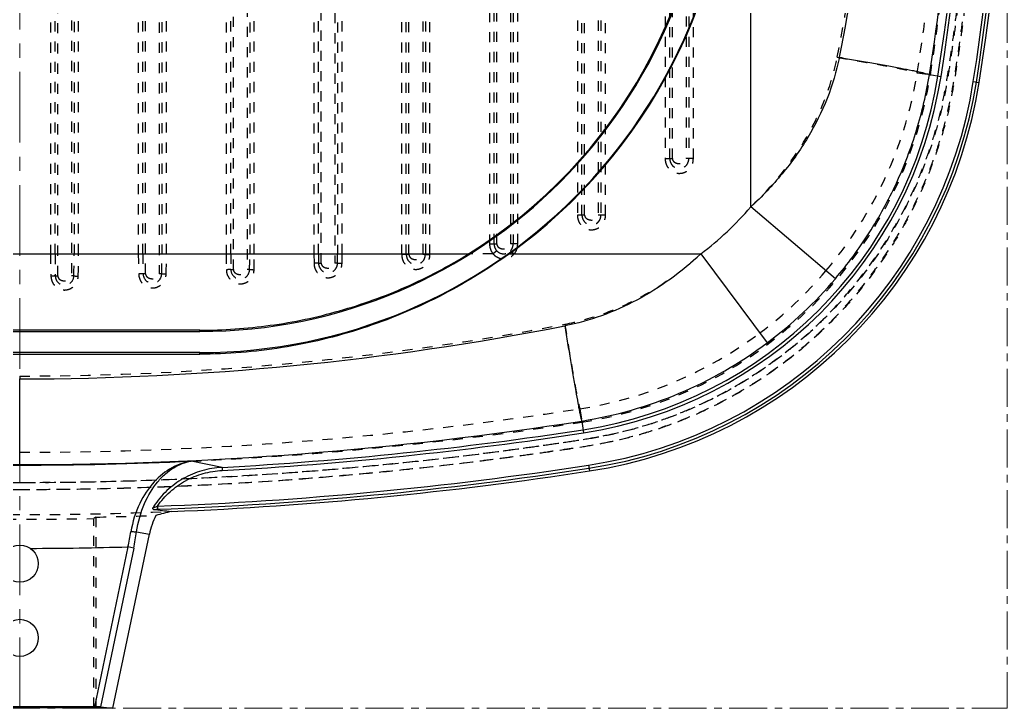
# Model space of a CAD drawing. Header units: millimetres. Extents: x 1937 to 4271, y -9032 to 1737.
# Drawn here: x 2791.8 to 2951.5, y -223.9 to -112.7 of the extents above; entities that cross this region are included whole.
import ezdxf

# ---------------------------------------------------------------- set-up
doc = ezdxf.new("R2010")
doc.units = ezdxf.units.MM
doc.header["$LTSCALE"] = 16.335
doc.linetypes.add('CENTER', pattern=[0.6, 0.375, -0.075, 0.075, -0.075])
doc.linetypes.add('HIDDEN', pattern=[0.2, 0.1, -0.1])
doc.layers.get('0').update_dxf_attribs({"linetype": 'CONTINUOUS'})
doc.layers.add('center', color=1, linetype='CENTER', lineweight=9)
doc.layers.add('DEFAULT_2', color=8, linetype='HIDDEN')

msp = doc.modelspace()

# ---------------------------------------------------------------- linework, layer by layer
at = {"color": 7, "linetype": 'Continuous'}
for p, q in [((2910.005, -142.885), (2910.005, 13.292)), ((2938.896, -121.52), (2940.772, -121.817)), ((2945.999, -122.642), (2946.934, -122.79)), ((2923.69, -154.492), (2910.005, -142.885)), ((2719.219, -150.471), (2864.373, -150.471)), ((2870.967, -150.471), (2901.939, -150.471)), ((2901.939, -150.471), (2912.685, -164.842)), ((2820.896, -162.814), (2762.696, -162.814)), ((2820.896, -163.017), (2820.896, -162.814)), ((2762.696, -163.017), (2820.896, -163.017)), ((2820.896, -166.427), (2762.696, -166.427)), ((2762.696, -166.685), (2820.896, -166.685)), ((2820.896, -166.685), (2820.896, -166.427)), ((2791.796, -184.538), (2791.796, -170.687)), ((2882.674, -177.488), (2882.967, -179.395)), ((2824.504, -184.977), (2819.519, -183.97)), ((2824.502, -184.978), (2824.53, -185.475)), ((2883.772, -184.625), (2883.916, -185.561)), ((2814.072, -191.251), (2814.09, -191.75)), ((2806.847, -223.901), (2812.752, -195.792)), ((2810.695, -195.393), (2812.752, -195.792)), ((2809.292, -197.822), (2803.865, -223.66)), ((2810.223, -198.017), (2809.292, -197.822)), ((2810.223, -198.017), (2804.831, -223.684)), ((2803.865, -223.66), (2779.727, -223.66)), ((2803.796, -223.81), (2779.796, -223.81)), ((2804.115, -223.901), (2803.796, -223.81)), ((2806.847, -223.901), (2804.115, -223.901)), ((2804.831, -223.684), (2806.847, -223.901))]:
    msp.add_line(p, q, dxfattribs=at)
for centre in [(2791.796, -200.533), (2791.796, -212.533)]:
    msp.add_circle(centre, 3, dxfattribs=at)
for centre, radius, start, end in [((2579.686, -64.797), 365.062, 351.02639, 8.97361), ((2579.686, -64.797), 365.561, 351.02639, 8.97361), ((2579.686, -64.797), 370.852, 351.02639, 8.97361), ((2579.686, -64.797), 371.352, 351.02639, 8.97361), ((2579.686, -64.797), 371.799, 351.02639, 8.97361), ((2662.489, -64.654), 267.369, 348.33318, 359.96941), ((2584.802, -64.739), 358.618, 350.88974, 359.99074), ((2820.896, -80.572), 85.855, 270, 0), ((2820.896, -80.572), 82.445, 270, 0), ((2820.896, -80.572), 82.317, 301.88132, 0), ((2820.896, -80.572), 85.983, 305.61544, 360), ((2872.446, -111.027), 68.675, 278.74901, 351.02639), ((2872.446, -111.027), 69.173, 278.74901, 351.02639), ((2872.446, -111.027), 74.465, 278.74901, 351.02639), ((2872.446, -111.027), 74.964, 278.74901, 351.02639), ((2872.446, -111.027), 75.411, 278.74901, 351.02639), ((2872.446, -111.027), 49.251, 306.78659, 319.69559), ((2872.446, -111.027), 67.196, 306.78659, 319.69559), ((2791.545, 289.071), 459.758, 270.03121, 281.08543), ((2872.303, -110.943), 67.348, 278.85834, 306.84119), ((2791.932, 406.454), 590.992, 261.141101, 269.986831), ((2791.66, 406.454), 590.992, 270.013169, 278.858899), ((2791.796, 413.024), 598.895, 273.130569, 278.749005), ((2791.796, 413.024), 599.393, 273.130569, 278.749005), ((2791.796, 413.024), 597.637, 267.341311, 272.658689), ((2791.796, 413.024), 604.685, 272.111224, 278.749005), ((2791.796, 413.024), 605.184, 272.111166, 278.749005), ((2791.796, 413.024), 605.631, 272.319112, 278.749005), ((2824.792, -198.538), 13.44, 147.25216, 148.44377), ((2809.602, -179.986), 12.119, 290.13707, 290.8762), ((2808.9, -178.141), 14.094, 290.87206, 291.52832), ((2825.41, -198.46), 12.936, 153.76555, 168.0971), ((2813.277, -172.216), 19.55, 270.41339, 271.66051), ((2883.229, 378.177), 574.202, 263.016818, 263.306705), ((2924.557, -626.414), 447.591, 103.99636, 104.32599), ((2813.094, -164.79), 26.978, 271.59201, 272.1151), ((2770.551, -188.978), 39.738, 347.14076, 350.73186), ((2765.856, -188.672), 45.34, 348.10526, 351.4749), ((2791.796, 413.024), 611.096, 270.160531, 271.640644)]:
    msp.add_arc(centre, radius, start, end, dxfattribs=at)
msp.add_ellipse((2803.857, -223.695), major_axis=(1.022, 0), ratio=0.0341732, start_param=0.3069725, end_param=1.5636096, dxfattribs=at)
for points, knots in [([(2924.335, -118.721), (2923.87, -120.981), (2922.519, -125.463), (2919.372, -131.808), (2915.18, -137.698), (2911.814, -141.223), (2910.005, -142.885)], [0, 0, 0, 0, 0.242583, 0.4894023, 0.7416661, 1, 1, 1, 1]), ([(2924.335, -118.721), (2925.21, -118.866), (2926.954, -119.158), (2929.522, -119.601), (2931.955, -120.036), (2934.138, -120.442), (2935.752, -120.758), (2936.842, -120.986), (2937.488, -121.128), (2938.013, -121.251), (2938.416, -121.355), (2938.697, -121.439), (2938.844, -121.492), (2938.896, -121.52)], [0, 0, 0, 0, 0.1793929, 0.3575727, 0.5269134, 0.6791806, 0.8066478, 0.8594477, 0.9042197, 0.9405358, 0.9684626, 0.9882015, 1, 1, 1, 1]), ([(2923.69, -154.492), (2925.671, -152.157), (2929.323, -147.215), (2933.746, -139.136), (2937.029, -130.53), (2938.413, -124.543), (2938.896, -121.52)], [0, 0, 0, 0, 0.2500741, 0.5000447, 0.7499954, 1, 1, 1, 1]), ([(2870.967, -150.471), (2867.346, -153.065), (2859.701, -157.711), (2847.31, -162.837), (2834.273, -165.979), (2825.35, -166.685), (2820.896, -166.685)], [0, 0, 0, 0, 0.250062, 0.4999682, 0.7499178, 1, 1, 1, 1]), ([(2820.896, -162.814), (2824.709, -162.814), (2832.343, -162.288), (2843.571, -159.936), (2854.366, -156.055), (2861.135, -152.484), (2864.373, -150.471)], [0, 0, 0, 0, 0.2500411, 0.5000202, 0.749978, 1, 1, 1, 1]), ([(2901.939, -150.471), (2898.832, -153.383), (2893.641, -157.188), (2885.957, -160.606), (2881.958, -161.716), (2879.944, -162.109)], [0, 0, 0, 0, 0.507638, 0.7554378, 1, 1, 1, 1]), ([(2879.944, -162.109), (2880.092, -163.045), (2880.391, -164.91), (2880.839, -167.652), (2881.275, -170.242), (2881.675, -172.551), (2881.981, -174.247), (2882.197, -175.383), (2882.329, -176.051), (2882.442, -176.589), (2882.534, -177), (2882.607, -177.286), (2882.651, -177.435), (2882.674, -177.488)], [0, 0, 0, 0, 0.181967, 0.3626185, 0.5335894, 0.6862194, 0.8126048, 0.8644705, 0.9081591, 0.94333, 0.970154, 0.988935, 1, 1, 1, 1]), ([(2819.518, -183.97), (2818.984, -184.049), (2817.909, -184.313), (2815.784, -185.266), (2813.27, -187.312), (2810.922, -190.884), (2810.027, -193.8), (2809.77, -195.378)], [0, 0, 0, 0, 0.101524, 0.206744, 0.4357514, 0.699416, 1, 1, 1, 1]), ([(2810.695, -195.393), (2810.925, -193.817), (2811.716, -190.929), (2813.552, -187.827), (2815.306, -186.012), (2817.037, -184.72), (2818.53, -184.135), (2819.519, -183.97)], [0, 0, 0, 0, 0.3117335, 0.5784993, 0.6957021, 0.8036966, 1, 1, 1, 1]), ([(2824.504, -184.978), (2823.41, -185.038), (2821.229, -185.406), (2818.173, -186.685), (2815.495, -188.641), (2814.08, -190.347), (2813.488, -191.268)], [0, 0, 0, 0, 0.2500267, 0.4999802, 0.7499098, 1, 1, 1, 1]), ([(2814.072, -191.251), (2814.65, -190.4), (2816.023, -188.837), (2818.564, -187.038), (2821.451, -185.871), (2823.501, -185.532), (2824.53, -185.475)], [0, 0, 0, 0, 0.2498393, 0.4998339, 0.7498091, 1, 1, 1, 1]), ([(2813.418, -191.766), (2813.4, -191.763), (2813.363, -191.746), (2813.333, -191.684), (2813.326, -191.601), (2813.333, -191.539), (2813.339, -191.505)], [0, 0, 0, 0, 0.1787436, 0.3808304, 0.6505699, 1, 1, 1, 1]), ([(2813.339, -191.505), (2813.402, -191.494), (2813.547, -191.444), (2813.691, -191.395), (2813.775, -191.364)], [0, 0, 0, 0, 0.4175164, 1, 1, 1, 1]), ([(2810.695, -195.393), (2810.65, -195.409), (2810.529, -195.425), (2810.22, -195.432), (2809.957, -195.404), (2809.77, -195.377)], [0, 0, 0, 0, 0.1540782, 0.3896039, 1, 1, 1, 1])]:
    msp.add_open_spline(points, degree=3, knots=knots, dxfattribs=at)
at = {"layer": 'center', "color": 1, "linetype": 'CENTER', "ltscale": 1.86513}
msp.add_line((2791.796, -223.901), (2791.796, 75.97), dxfattribs=at)
at = {"layer": 'center'}
for p in [(2951.484, 75.97, 0), (2632.107, -223.901, 0)]:
    msp.add_line(p, (2951.484, -223.901), dxfattribs=at)
at = {"layer": 'DEFAULT_2', "color": 8, "linetype": 'HIDDEN'}
for p, q in [((2797.936, -154.041), (2797.936, 24.448)), ((2800.156, 24.448), (2800.156, -154.041)), ((2812.136, -153.696), (2812.136, 24.103)), ((2814.356, 24.103), (2814.356, -153.696)), ((2826.336, -153.01), (2826.336, 23.416)), ((2828.556, 23.416), (2828.556, -153.01)), ((2840.536, -151.98), (2840.536, 22.387)), ((2842.756, 22.387), (2842.756, -151.98)), ((2796.77, 20.877), (2796.77, -150.471)), ((2797.508, -150.471), (2797.508, 20.877)), ((2800.584, 20.936), (2800.584, -150.471)), ((2801.322, -150.471), (2801.322, 20.877)), ((2810.97, 20.877), (2810.97, -150.471)), ((2811.708, -150.471), (2811.708, 20.877)), ((2814.784, 20.924), (2814.784, -150.471)), ((2815.522, -150.471), (2815.522, 20.877)), ((2825.17, 20.877), (2825.17, -150.471)), ((2828.984, 20.877), (2828.984, -150.471)), ((2829.722, -150.471), (2829.722, 20.877)), ((2839.37, 20.877), (2839.37, -150.471)), ((2840.108, -150.471), (2840.108, 20.877)), ((2843.184, 20.877), (2843.184, -150.471)), ((2843.922, -150.471), (2843.922, 20.877)), ((2853.57, -150.608), (2853.57, 21.014)), ((2854.308, -150.606), (2854.308, 20.877)), ((2854.736, -150.606), (2854.736, 21.013)), ((2856.956, 21.013), (2856.956, -150.606)), ((2857.384, 21.013), (2857.384, -150.471)), ((2858.122, -150.608), (2858.122, 21.014)), ((2867.77, 19.292), (2867.77, -148.885)), ((2868.508, -148.885), (2868.508, 19.292)), ((2868.936, -148.885), (2868.936, 19.292)), ((2871.156, 19.292), (2871.156, -148.885)), ((2871.584, 19.292), (2871.584, -148.885)), ((2872.322, -148.885), (2872.322, 19.292)), ((2881.97, 14.617), (2881.97, -144.211)), ((2882.708, -144.211), (2882.708, 14.617)), ((2883.136, -144.211), (2883.136, 14.617)), ((2885.356, 14.617), (2885.356, -144.211)), ((2885.784, 14.617), (2885.784, -144.211)), ((2886.522, -144.211), (2886.522, 14.617)), ((2896.17, 5.496), (2896.17, -135.089)), ((2896.908, -135.089), (2896.908, 5.496)), ((2897.336, -135.089), (2897.336, 5.496)), ((2899.556, 5.496), (2899.556, -135.089)), ((2899.984, 5.496), (2899.984, -135.089)), ((2900.722, -135.089), (2900.722, 5.496)), ((2825.908, -150.471), (2825.913, -73.94)), ((2936.926, -121.209), (2938.896, -121.52)), ((2896.17, -135.089), (2897.336, -135.089)), ((2900.722, -135.089), (2899.556, -135.089)), ((2883.136, -144.211), (2881.97, -144.211)), ((2886.522, -144.211), (2885.356, -144.211)), ((2867.77, -148.885), (2868.936, -148.885)), ((2868.921, -149.974), (2868.334, -150.471)), ((2872.322, -148.885), (2871.156, -148.885)), ((2871.17, -149.974), (2871.757, -150.471)), ((2800.584, -150.471), (2800.584, -150.53)), ((2839.37, -150.471), (2839.382, -151.998)), ((2854.736, -150.606), (2854.308, -150.606)), ((2857.384, -150.606), (2856.956, -150.606)), ((2857.384, -150.471), (2857.384, -150.606)), ((2868.334, -150.471), (2864.373, -150.471)), ((2825.925, -153.01), (2826.336, -153.01)), ((2828.966, -153.01), (2828.556, -153.01)), ((2840.11, -151.98), (2840.536, -151.98)), ((2843.182, -151.98), (2842.756, -151.98)), ((2797.544, -154.041), (2797.936, -154.041)), ((2800.548, -154.041), (2800.156, -154.041)), ((2812.136, -153.696), (2811.737, -153.696)), ((2814.755, -153.696), (2814.356, -153.696)), ((2791.796, -170.232), (2791.796, -170.687)), ((2882.371, -175.518), (2882.674, -177.488)), ((2791.796, -187.408), (2791.796, -187.47)), ((2791.796, -188.545), (2791.796, -188.608)), ((2804.115, -193.016), (2803.796, -193.25)), ((2804.115, -193.016), (2804.115, -223.901)), ((2803.796, -223.81), (2803.796, -193.25))]:
    msp.add_line(p, q, dxfattribs=at)
for centre, radius, start, end in [((2579.686, -64.797), 363.816, 351.02639, 8.97361), ((2655.518, -64.664), 273.853, 348.61536, 359.97229), ((2584.782, -64.737), 356.644, 350.88924, 359.99044), ((2872.446, -111.027), 67.429, 278.74901, 351.02639), ((2870.046, -148.96), 1.514, 222.05912, 317.93579), ((2883.434, -150.563), 86.664, 179.93932, 182.32773), ((2966.495, -150.566), 168.987, 179.9798, 181.17831), ((2631.547, -150.566), 169.037, 358.82219, 0.01238), ((2714.634, -150.566), 86.688, 357.67553, 0.06303), ((2899.328, -150.542), 88.358, 179.95407, 182.07005), ((2984.311, -150.538), 172.603, 179.97759, 181.04832), ((2642.114, -150.538), 172.67, 358.95196, 0.02227), ((2727.124, -150.541), 88.398, 357.93015, 0.04537), ((2916.46, -150.505), 91.291, 179.97857, 181.59074), ((3004.263, -150.504), 178.355, 179.98945, 180.80509), ((2650.566, -150.503), 178.418, 359.19507, 0.01043), ((2738.396, -150.505), 91.326, 358.40978, 0.02131), ((3024.642, -150.478), 184.534, 179.9979, 180.46659), ((2658.62, -150.477), 184.564, 359.53344, 0.00205), ((2872.446, -111.027), 65.202, 306.78659, 319.69558), ((2791.559, 299.765), 469.998, 270.02882, 280.83923), ((2872.303, -110.943), 65.355, 278.86176, 306.84279), ((2791.66, 406.454), 588.998, 270.013209, 278.859268), ((2791.796, 413.024), 597.649, 272.658689, 278.749005), ((2791.796, 413.024), 605.631, 267.680888, 272.319112), ((2791.796, 413.024), 606.165, 271.164517, 272.080892), ((2791.796, 413.024), 606.392, 268.86609, 271.13391)]:
    msp.add_arc(centre, radius, start, end, dxfattribs=at)
for points, knots in [([(2791.796, -188.608), (2786.806, -188.608), (2776.825, -188.483), (2761.864, -187.925), (2749.412, -187.149), (2739.464, -186.343), (2732.011, -185.646), (2724.568, -184.854), (2718.373, -184.122), (2713.424, -183.483), (2709.715, -182.98), (2706.007, -182.472), (2702.302, -181.941), (2698.608, -181.335), (2694.936, -180.602), (2691.308, -179.669), (2687.741, -178.528), (2684.236, -177.207), (2679.661, -175.209), (2674.151, -172.26), (2667.945, -168.053), (2662.214, -163.219), (2657.021, -157.811), (2652.422, -151.89), (2648.469, -145.52), (2645.745, -139.895), (2643.934, -135.243), (2642.755, -131.688), (2641.758, -128.078), (2640.983, -124.414), (2640.376, -120.72), (2639.825, -117.018), (2639.315, -113.31), (2638.682, -108.36), (2637.984, -102.161), (2637.3, -94.707), (2636.767, -87.24), (2636.26, -77.273), (2636.107, -69.787), (2636.107, -64.797)], [0, 0, 0, 0, 0.0624997, 0.1249993, 0.1874988, 0.2187491, 0.2499994, 0.2812497, 0.3125, 0.3281251, 0.3437503, 0.3593752, 0.3750001, 0.3906293, 0.4062574, 0.4218831, 0.4375146, 0.4531451, 0.4687726, 0.5000192, 0.5312643, 0.562509, 0.5937532, 0.6249971, 0.6562412, 0.6874858, 0.7031128, 0.718743, 0.7343723, 0.7499953, 0.7656246, 0.7812519, 0.7968758, 0.8125009, 0.8437514, 0.8750016, 0.9062519, 0.9375023, 1, 1, 1, 1]), ([(2636.17, -64.797), (2636.17, -69.785), (2636.323, -77.268), (2636.83, -87.232), (2637.362, -94.696), (2637.933, -100.905), (2638.464, -105.865), (2638.899, -109.581), (2639.378, -113.291), (2639.895, -116.996), (2640.42, -120.701), (2641.235, -125.622), (2642.716, -131.691), (2645.259, -138.741), (2648.522, -145.488), (2652.475, -151.855), (2657.072, -157.774), (2662.264, -163.179), (2667.994, -168.011), (2674.197, -172.215), (2680.807, -175.748), (2686.595, -178.098), (2691.35, -179.61), (2694.974, -180.549), (2698.642, -181.296), (2701.722, -181.78), (2704.191, -182.133), (2706.66, -182.486), (2709.747, -182.926), (2713.454, -183.428), (2718.402, -184.059), (2724.594, -184.795), (2732.035, -185.585), (2739.484, -186.281), (2749.428, -187.087), (2761.876, -187.862), (2776.831, -188.421), (2786.808, -188.545), (2791.796, -188.545)], [0, 0, 0, 0, 0.0625013, 0.0937532, 0.125005, 0.1562565, 0.1718828, 0.1875089, 0.203134, 0.21876, 0.2343879, 0.2500131, 0.2812592, 0.3125051, 0.3437509, 0.3749968, 0.4062426, 0.4374885, 0.4687343, 0.4999802, 0.5312261, 0.5624719, 0.5781006, 0.5937283, 0.6093561, 0.6249816, 0.6327952, 0.6406086, 0.6562342, 0.6718597, 0.6874857, 0.7187373, 0.7499888, 0.7812405, 0.8124921, 0.8749945, 0.9374971, 1, 1, 1, 1]), ([(2791.796, -187.47), (2786.843, -187.47), (2776.937, -187.348), (2762.087, -186.796), (2749.727, -186.031), (2739.853, -185.235), (2732.455, -184.547), (2725.066, -183.767), (2718.918, -183.04), (2714.004, -182.415), (2710.322, -181.923), (2706.644, -181.401), (2702.968, -180.869), (2699.293, -180.322), (2695.646, -179.605), (2692.044, -178.688), (2688.494, -177.585), (2685.008, -176.295), (2680.459, -174.331), (2674.976, -171.431), (2668.803, -167.275), (2663.102, -162.492), (2657.938, -157.133), (2653.368, -151.259), (2649.445, -144.936), (2646.748, -139.35), (2644.957, -134.729), (2643.793, -131.2), (2642.817, -127.612), (2642.064, -123.973), (2641.454, -120.308), (2640.913, -116.632), (2640.418, -112.95), (2639.947, -109.266), (2639.512, -105.576), (2638.986, -100.651), (2638.424, -94.485), (2637.897, -87.074), (2637.395, -77.18), (2637.245, -69.75), (2637.245, -64.797)], [0, 0, 0, 0, 0.0625009, 0.1250014, 0.1875017, 0.2187523, 0.2500029, 0.2812534, 0.3125038, 0.3281295, 0.3437546, 0.359379, 0.3750057, 0.3906321, 0.4062568, 0.4218859, 0.4375138, 0.4531413, 0.4687692, 0.5000139, 0.5312586, 0.5625033, 0.593748, 0.6249927, 0.6562373, 0.687482, 0.703109, 0.718739, 0.7343663, 0.749991, 0.7656209, 0.7812465, 0.7968712, 0.8124967, 0.8281222, 0.8437477, 0.8749986, 0.9062494, 0.9375004, 1, 1, 1, 1]), ([(2637.307, -64.797), (2637.307, -69.747), (2637.458, -77.175), (2637.959, -87.064), (2638.485, -94.472), (2639.161, -101.868), (2639.85, -108.019), (2640.475, -112.93), (2640.982, -116.608), (2641.523, -120.282), (2642.112, -123.949), (2642.875, -127.586), (2643.853, -131.17), (2645.013, -134.7), (2646.803, -139.318), (2649.499, -144.902), (2653.42, -151.223), (2657.988, -157.094), (2663.15, -162.45), (2668.848, -167.231), (2675.021, -171.383), (2680.501, -174.283), (2685.051, -176.242), (2688.535, -177.533), (2692.082, -178.642), (2695.688, -179.54), (2699.335, -180.244), (2703.002, -180.833), (2706.679, -181.354), (2710.358, -181.857), (2714.038, -182.354), (2718.948, -182.984), (2725.095, -183.705), (2732.48, -184.486), (2739.875, -185.174), (2749.745, -185.969), (2762.099, -186.734), (2776.943, -187.285), (2786.845, -187.408), (2791.796, -187.408)], [0, 0, 0, 0, 0.0624978, 0.0937481, 0.1249985, 0.1562486, 0.1874994, 0.2031243, 0.2187482, 0.234376, 0.2500044, 0.2656275, 0.2812573, 0.296887, 0.312514, 0.3437585, 0.3750025, 0.4062464, 0.4374904, 0.4687352, 0.4999803, 0.5312267, 0.5468544, 0.5624856, 0.578117, 0.5937421, 0.6093708, 0.6249997, 0.6406244, 0.6562493, 0.6718745, 0.6874997, 0.71875, 0.7500003, 0.7812506, 0.812501, 0.8750006, 0.9375002, 1, 1, 1, 1]), ([(2947.484, -64.797), (2947.484, -69.787), (2947.332, -77.273), (2946.824, -87.24), (2946.291, -94.707), (2945.607, -102.161), (2944.91, -108.36), (2944.277, -113.31), (2943.765, -117.018), (2943.216, -120.72), (2942.612, -124.415), (2941.833, -128.078), (2940.836, -131.688), (2939.659, -135.243), (2937.846, -139.895), (2935.123, -145.52), (2931.17, -151.89), (2926.57, -157.811), (2921.377, -163.218), (2915.646, -168.053), (2909.441, -172.26), (2903.93, -175.209), (2899.356, -177.208), (2895.851, -178.529), (2892.283, -179.669), (2887.446, -180.91), (2882.525, -181.769), (2877.585, -182.471), (2873.876, -182.978), (2870.168, -183.483), (2865.219, -184.123), (2859.024, -184.854), (2851.581, -185.646), (2844.128, -186.343), (2834.18, -187.149), (2821.728, -187.925), (2806.766, -188.483), (2796.786, -188.608), (2791.796, -188.608)], [0, 0, 0, 0, 0.062498, 0.0937485, 0.124999, 0.1562493, 0.1875001, 0.203125, 0.218749, 0.234377, 0.2500055, 0.2656287, 0.2812586, 0.2968883, 0.3125153, 0.34376, 0.3750043, 0.4062483, 0.4374926, 0.4687376, 0.499983, 0.5312297, 0.5468575, 0.5624883, 0.5781194, 0.5937454, 0.6249976, 0.6406227, 0.6562481, 0.6718733, 0.6874984, 0.7187489, 0.7499993, 0.7812498, 0.8125002, 0.8750001, 0.9375, 1, 1, 1, 1]), ([(2791.796, -187.408), (2796.747, -187.408), (2806.649, -187.285), (2821.492, -186.734), (2833.847, -185.969), (2843.717, -185.174), (2851.111, -184.486), (2858.497, -183.706), (2864.643, -182.983), (2869.554, -182.353), (2873.234, -181.858), (2876.913, -181.355), (2880.589, -180.829), (2884.256, -180.242), (2887.904, -179.543), (2891.51, -178.643), (2895.056, -177.532), (2898.541, -176.242), (2903.09, -174.283), (2908.571, -171.383), (2914.743, -167.231), (2920.442, -162.45), (2925.604, -157.094), (2930.172, -151.223), (2934.093, -144.902), (2936.789, -139.319), (2938.578, -134.7), (2939.739, -131.171), (2940.718, -127.586), (2941.476, -123.949), (2942.069, -120.282), (2942.612, -116.609), (2943.117, -112.93), (2943.742, -108.019), (2944.43, -101.868), (2945.106, -94.472), (2945.633, -87.064), (2946.134, -77.175), (2946.284, -69.747), (2946.284, -64.797)], [0, 0, 0, 0, 0.0624998, 0.1249994, 0.187499, 0.2187494, 0.2499997, 0.28125, 0.3125003, 0.3281256, 0.3437508, 0.3593754, 0.3750001, 0.3906297, 0.4062576, 0.4218826, 0.4375145, 0.4531454, 0.4687728, 0.5000194, 0.5312644, 0.5625091, 0.5937531, 0.6249969, 0.656241, 0.6874855, 0.7031125, 0.7187428, 0.7343722, 0.7499951, 0.7656243, 0.7812517, 0.7968756, 0.8125006, 0.8437513, 0.8750014, 0.9062518, 0.9375022, 1, 1, 1, 1]), ([(2946.347, -64.797), (2946.347, -69.749), (2946.197, -77.18), (2945.695, -87.073), (2945.169, -94.484), (2944.49, -101.883), (2943.807, -108.037), (2943.174, -112.949), (2942.665, -116.629), (2942.146, -120.308), (2941.547, -123.975), (2940.767, -127.61), (2939.473, -132.393), (2937.382, -138.234), (2934.147, -144.936), (2930.223, -151.259), (2925.653, -157.133), (2920.489, -162.492), (2914.789, -167.276), (2908.615, -171.431), (2902.037, -174.912), (2896.278, -177.217), (2891.547, -178.689), (2888.545, -179.45), (2886.121, -179.961), (2883.684, -180.405), (2880.623, -180.868), (2876.947, -181.405), (2872.042, -182.093), (2865.903, -182.896), (2858.525, -183.767), (2851.136, -184.547), (2843.738, -185.235), (2833.864, -186.031), (2821.505, -186.797), (2806.655, -187.348), (2796.749, -187.47), (2791.796, -187.47)], [0, 0, 0, 0, 0.062499, 0.0937501, 0.1250012, 0.1562523, 0.1875038, 0.2031281, 0.2187543, 0.2343841, 0.2500093, 0.2656363, 0.2812673, 0.3125152, 0.3437617, 0.3750079, 0.4062538, 0.4374995, 0.4687451, 0.4999905, 0.5312358, 0.5624809, 0.5781084, 0.593737, 0.6015507, 0.609363, 0.6249904, 0.6406165, 0.6562415, 0.6874927, 0.7187437, 0.7499948, 0.7812459, 0.812497, 0.8749979, 0.9374989, 1, 1, 1, 1]), ([(2791.796, -188.545), (2796.784, -188.545), (2806.761, -188.421), (2821.716, -187.862), (2834.163, -187.087), (2844.107, -186.281), (2851.557, -185.585), (2858.997, -184.795), (2865.189, -184.059), (2870.137, -183.428), (2873.845, -182.927), (2876.931, -182.486), (2879.4, -182.131), (2881.868, -181.777), (2884.95, -181.299), (2888.617, -180.55), (2892.241, -179.609), (2896.997, -178.099), (2902.784, -175.748), (2909.394, -172.216), (2915.598, -168.011), (2921.327, -163.179), (2926.519, -157.774), (2931.117, -151.856), (2935.069, -145.488), (2937.79, -139.865), (2939.601, -135.216), (2940.782, -131.663), (2941.769, -128.052), (2942.544, -124.39), (2943.173, -120.701), (2943.712, -116.999), (2944.21, -113.291), (2944.688, -109.58), (2945.129, -105.865), (2945.66, -100.905), (2946.228, -94.695), (2946.762, -87.232), (2947.269, -77.268), (2947.421, -69.785), (2947.421, -64.797)], [0, 0, 0, 0, 0.0625013, 0.1250023, 0.1875031, 0.2187539, 0.2500047, 0.2812555, 0.3125062, 0.3281319, 0.343757, 0.359382, 0.3671952, 0.3750089, 0.3906339, 0.406261, 0.421889, 0.437517, 0.4687623, 0.5000075, 0.5312527, 0.562498, 0.5937432, 0.6249884, 0.6562336, 0.6874787, 0.7031062, 0.7187361, 0.734363, 0.7499894, 0.7656186, 0.781244, 0.7968697, 0.8124952, 0.8281206, 0.8437462, 0.8749975, 0.9062485, 0.9374998, 1, 1, 1, 1]), ([(2910.005, -142.885), (2913.496, -139.597), (2918.097, -133.976), (2922.215, -125.455), (2923.53, -120.979), (2923.983, -118.721)], [0, 0, 0, 0, 0.5083253, 0.7559496, 1, 1, 1, 1]), ([(2923.983, -118.721), (2924.782, -118.853), (2926.366, -119.119), (2928.688, -119.52), (2930.866, -119.91), (2932.8, -120.27), (2934.216, -120.549), (2935.164, -120.748), (2935.722, -120.871), (2936.172, -120.978), (2936.516, -121.067), (2936.756, -121.14), (2936.882, -121.185), (2936.926, -121.209)], [0, 0, 0, 0, 0.1841415, 0.365466, 0.5359656, 0.6875558, 0.8129083, 0.8643739, 0.9077901, 0.9428449, 0.9696985, 0.9886395, 1, 1, 1, 1]), ([(2922.17, -153.203), (2924.092, -150.937), (2927.635, -146.141), (2931.928, -138.302), (2935.115, -129.952), (2936.458, -124.143), (2936.926, -121.209)], [0, 0, 0, 0, 0.2500775, 0.5000459, 0.7499939, 1, 1, 1, 1]), ([(2896.17, -135.089), (2896.17, -135.393), (2896.276, -136.006), (2896.764, -136.802), (2897.527, -137.344), (2898.444, -137.535), (2899.361, -137.346), (2900.125, -136.804), (2900.615, -136.008), (2900.722, -135.393), (2900.722, -135.089)], [0, 0, 0, 0, 0.1249801, 0.2498974, 0.3747645, 0.4997196, 0.6246376, 0.7496398, 0.8747601, 1, 1, 1, 1]), ([(2896.908, -135.089), (2896.901, -135.293), (2896.987, -135.704), (2897.316, -136.234), (2897.83, -136.595), (2898.444, -136.723), (2899.059, -136.597), (2899.574, -136.234), (2899.905, -135.706), (2899.994, -135.293), (2899.984, -135.089)], [0, 0, 0, 0, 0.1249779, 0.2498292, 0.3747215, 0.49966, 0.6246792, 0.7495228, 0.8748677, 1, 1, 1, 1]), ([(2897.336, -135.089), (2897.336, -135.214), (2897.425, -135.465), (2897.715, -135.716), (2898.067, -135.859), (2898.446, -135.905), (2898.825, -135.859), (2899.177, -135.716), (2899.467, -135.465), (2899.556, -135.214), (2899.556, -135.089)], [0, 0, 0, 0, 0.1244402, 0.2485, 0.3736444, 0.5000072, 0.6263659, 0.7515155, 0.8755718, 1, 1, 1, 1]), ([(2881.97, -144.211), (2881.97, -144.514), (2882.076, -145.127), (2882.563, -145.923), (2883.326, -146.465), (2884.242, -146.657), (2885.159, -146.468), (2885.925, -145.927), (2886.415, -145.13), (2886.522, -144.515), (2886.522, -144.211)], [0, 0, 0, 0, 0.1249196, 0.2497626, 0.3745895, 0.4994301, 0.6243862, 0.7494373, 0.8747427, 1, 1, 1, 1]), ([(2882.708, -144.211), (2882.708, -144.422), (2882.792, -144.843), (2883.134, -145.375), (2883.648, -145.72), (2884.245, -145.843), (2884.843, -145.72), (2885.357, -145.375), (2885.7, -144.843), (2885.784, -144.423), (2885.784, -144.211)], [0, 0, 0, 0, 0.1299356, 0.2560707, 0.3787557, 0.4998902, 0.6210833, 0.7438332, 0.8699682, 1, 1, 1, 1]), ([(2883.136, -144.211), (2883.136, -144.32), (2883.209, -144.549), (2883.469, -144.811), (2883.832, -144.973), (2884.244, -145.03), (2884.656, -144.974), (2885.02, -144.813), (2885.282, -144.55), (2885.356, -144.32), (2885.356, -144.211)], [0, 0, 0, 0, 0.1088693, 0.2282085, 0.3597813, 0.4994109, 0.6391631, 0.7710307, 0.8907764, 1, 1, 1, 1]), ([(2867.77, -148.885), (2867.77, -149.17), (2867.863, -149.745), (2868.15, -150.253), (2868.334, -150.471)], [0, 0, 0, 0, 0.5001412, 1, 1, 1, 1]), ([(2868.508, -148.885), (2868.508, -149.086), (2868.583, -149.483), (2868.791, -149.83), (2868.921, -149.974)], [0, 0, 0, 0, 0.5075993, 1, 1, 1, 1]), ([(2868.936, -148.885), (2868.936, -149.01), (2869.025, -149.261), (2869.315, -149.512), (2869.667, -149.654), (2870.046, -149.701), (2870.425, -149.655), (2870.777, -149.512), (2871.067, -149.261), (2871.156, -149.01), (2871.156, -148.885)], [0, 0, 0, 0, 0.1244402, 0.2485, 0.3736444, 0.5000072, 0.6263659, 0.7515155, 0.8755718, 1, 1, 1, 1]), ([(2871.17, -149.974), (2871.301, -149.83), (2871.509, -149.483), (2871.584, -149.085), (2871.584, -148.885)], [0, 0, 0, 0, 0.4927184, 1, 1, 1, 1]), ([(2871.757, -150.471), (2871.941, -150.253), (2872.229, -149.745), (2872.322, -149.17), (2872.322, -148.885)], [0, 0, 0, 0, 0.4997818, 1, 1, 1, 1]), ([(2843.91, -151.998), (2843.912, -151.871), (2843.921, -151.553), (2843.916, -151.044), (2843.922, -150.662), (2843.922, -150.471)], [0, 0, 0, 0, 0.2499887, 0.6249818, 1, 1, 1, 1]), ([(2853.57, -150.608), (2853.568, -150.911), (2853.679, -151.523), (2854.165, -152.318), (2854.926, -152.861), (2855.842, -153.053), (2856.758, -152.863), (2857.523, -152.322), (2858.014, -151.526), (2858.118, -150.912), (2858.122, -150.608)], [0, 0, 0, 0, 0.1249379, 0.2497682, 0.3746058, 0.4994637, 0.6244036, 0.7494722, 0.8747415, 1, 1, 1, 1]), ([(2854.308, -150.606), (2854.257, -150.607), (2854.011, -150.607), (2853.765, -150.608), (2853.57, -150.608)], [0, 0, 0, 0, 0.2072726, 1, 1, 1, 1]), ([(2854.308, -150.606), (2854.308, -150.816), (2854.393, -151.234), (2854.736, -151.761), (2855.249, -152.102), (2855.845, -152.224), (2856.441, -152.102), (2856.955, -151.762), (2857.299, -151.235), (2857.383, -150.817), (2857.384, -150.606)], [0, 0, 0, 0, 0.1295507, 0.255605, 0.3784122, 0.4998462, 0.6213644, 0.7442714, 0.8703388, 1, 1, 1, 1]), ([(2854.736, -150.606), (2854.736, -150.715), (2854.809, -150.945), (2855.069, -151.207), (2855.432, -151.369), (2855.844, -151.425), (2856.256, -151.37), (2856.62, -151.208), (2856.882, -150.946), (2856.956, -150.716), (2856.956, -150.606)], [0, 0, 0, 0, 0.1088693, 0.2282085, 0.3597813, 0.4994109, 0.6391631, 0.7710307, 0.8907764, 1, 1, 1, 1]), ([(2857.384, -150.606), (2857.435, -150.607), (2857.681, -150.607), (2857.927, -150.608), (2858.122, -150.608)], [0, 0, 0, 0, 0.207275, 1, 1, 1, 1]), ([(2868.334, -150.471), (2868.539, -150.721), (2869.072, -151.128), (2870.045, -151.346), (2871.025, -151.133), (2871.545, -150.714), (2871.757, -150.471)], [0, 0, 0, 0, 0.2500387, 0.5000038, 0.7500551, 1, 1, 1, 1]), ([(2879.944, -161.847), (2881.956, -161.464), (2885.951, -160.38), (2893.623, -157.046), (2898.823, -153.326), (2901.939, -150.471)], [0, 0, 0, 0, 0.2454466, 0.4936228, 1, 1, 1, 1]), ([(2825.925, -153.01), (2825.875, -153.013), (2825.635, -153.025), (2825.395, -153.034), (2825.205, -153.039)], [0, 0, 0, 0, 0.2109593, 1, 1, 1, 1]), ([(2825.205, -153.039), (2825.213, -153.334), (2825.331, -153.925), (2825.813, -154.689), (2826.555, -155.211), (2827.444, -155.396), (2828.333, -155.213), (2829.077, -154.692), (2829.561, -153.927), (2829.678, -153.334), (2829.687, -153.039)], [0, 0, 0, 0, 0.1249712, 0.2498657, 0.3747257, 0.4997027, 0.624662, 0.7496543, 0.8747861, 1, 1, 1, 1]), ([(2825.926, -153.01), (2825.934, -153.408), (2826.262, -154.217), (2827.445, -154.704), (2828.629, -154.218), (2828.958, -153.409), (2828.966, -153.01)], [0, 0, 0, 0, 0.2560545, 0.4997586, 0.7436858, 1, 1, 1, 1]), ([(2826.336, -153.01), (2826.336, -153.134), (2826.425, -153.386), (2826.715, -153.636), (2827.067, -153.779), (2827.446, -153.825), (2827.825, -153.779), (2828.177, -153.636), (2828.467, -153.386), (2828.556, -153.134), (2828.556, -153.01)], [0, 0, 0, 0, 0.1244402, 0.2485, 0.3736444, 0.5000072, 0.6263659, 0.7515155, 0.8755718, 1, 1, 1, 1]), ([(2828.966, -153.01), (2829.017, -153.013), (2829.257, -153.025), (2829.497, -153.034), (2829.687, -153.039)], [0, 0, 0, 0, 0.210965, 1, 1, 1, 1]), ([(2840.114, -151.98), (2840.063, -151.982), (2839.819, -151.99), (2839.575, -151.995), (2839.382, -151.998)], [0, 0, 0, 0, 0.2095099, 1, 1, 1, 1]), ([(2839.382, -151.998), (2839.386, -152.297), (2839.501, -152.9), (2839.987, -153.68), (2840.741, -154.212), (2841.644, -154.4), (2842.548, -154.214), (2843.302, -153.682), (2843.794, -152.901), (2843.897, -152.298), (2843.91, -151.998)], [0, 0, 0, 0, 0.1249965, 0.2499085, 0.3747834, 0.4997114, 0.624626, 0.7496217, 0.8747429, 1, 1, 1, 1]), ([(2840.114, -151.98), (2840.11, -152.181), (2840.199, -152.585), (2840.53, -153.103), (2841.039, -153.454), (2841.644, -153.578), (2842.25, -153.456), (2842.76, -153.104), (2843.093, -152.587), (2843.185, -152.181), (2843.178, -151.98)], [0, 0, 0, 0, 0.1249898, 0.2497834, 0.3746543, 0.4996407, 0.6246942, 0.7495329, 0.8748488, 1, 1, 1, 1]), ([(2840.536, -151.98), (2840.536, -152.105), (2840.625, -152.356), (2840.915, -152.607), (2841.267, -152.75), (2841.646, -152.796), (2842.025, -152.75), (2842.377, -152.607), (2842.667, -152.356), (2842.756, -152.105), (2842.756, -151.98)], [0, 0, 0, 0, 0.1244402, 0.2485, 0.3736444, 0.5000072, 0.6263659, 0.7515155, 0.8755718, 1, 1, 1, 1]), ([(2843.178, -151.98), (2843.229, -151.982), (2843.473, -151.99), (2843.717, -151.995), (2843.91, -151.998)], [0, 0, 0, 0, 0.2083402, 1, 1, 1, 1]), ([(2797.544, -154.041), (2797.494, -154.045), (2797.26, -154.062), (2797.026, -154.075), (2796.841, -154.083)], [0, 0, 0, 0, 0.2128105, 1, 1, 1, 1]), ([(2796.841, -154.083), (2796.853, -154.37), (2796.974, -154.946), (2797.448, -155.691), (2798.175, -156.199), (2799.043, -156.379), (2799.913, -156.201), (2800.641, -155.693), (2801.118, -154.948), (2801.239, -154.37), (2801.251, -154.082)], [0, 0, 0, 0, 0.1249528, 0.2498264, 0.374688, 0.499608, 0.6245959, 0.7496229, 0.874794, 1, 1, 1, 1]), ([(2797.544, -154.041), (2797.555, -154.433), (2797.883, -155.225), (2799.045, -155.703), (2800.208, -155.227), (2800.537, -154.434), (2800.548, -154.041)], [0, 0, 0, 0, 0.25638, 0.4997207, 0.7433811, 1, 1, 1, 1]), ([(2797.936, -154.041), (2797.936, -154.165), (2798.025, -154.417), (2798.315, -154.667), (2798.667, -154.81), (2799.046, -154.856), (2799.425, -154.81), (2799.777, -154.667), (2800.067, -154.417), (2800.156, -154.165), (2800.156, -154.041)], [0, 0, 0, 0, 0.1244402, 0.2485, 0.3736444, 0.5000072, 0.6263659, 0.7515155, 0.8755718, 1, 1, 1, 1]), ([(2800.548, -154.041), (2800.598, -154.045), (2800.832, -154.062), (2801.066, -154.075), (2801.251, -154.082)], [0, 0, 0, 0, 0.2131375, 1, 1, 1, 1]), ([(2811.027, -153.733), (2811.038, -154.023), (2811.158, -154.605), (2811.635, -155.357), (2812.366, -155.87), (2813.242, -156.052), (2814.119, -155.872), (2814.854, -155.36), (2815.334, -154.607), (2815.453, -154.024), (2815.464, -153.734)], [0, 0, 0, 0, 0.1249275, 0.2497658, 0.3746072, 0.499528, 0.6244929, 0.7495516, 0.8747967, 1, 1, 1, 1]), ([(2811.737, -153.696), (2811.687, -153.7), (2811.45, -153.716), (2811.214, -153.727), (2811.028, -153.734)], [0, 0, 0, 0, 0.2118271, 1, 1, 1, 1]), ([(2811.737, -153.696), (2811.747, -154.091), (2812.075, -154.889), (2813.245, -155.37), (2814.416, -154.89), (2814.745, -154.091), (2814.755, -153.696)], [0, 0, 0, 0, 0.2562992, 0.4998313, 0.74356, 1, 1, 1, 1]), ([(2812.136, -153.696), (2812.136, -153.805), (2812.209, -154.035), (2812.469, -154.297), (2812.832, -154.459), (2813.244, -154.515), (2813.656, -154.46), (2814.02, -154.298), (2814.282, -154.036), (2814.356, -153.805), (2814.356, -153.696)], [0, 0, 0, 0, 0.1088693, 0.2282085, 0.3597813, 0.4994109, 0.6391631, 0.7710307, 0.8907764, 1, 1, 1, 1]), ([(2814.755, -153.696), (2814.805, -153.7), (2815.041, -153.716), (2815.278, -153.727), (2815.464, -153.734)], [0, 0, 0, 0, 0.212332, 1, 1, 1, 1]), ([(2879.944, -161.847), (2880.073, -162.663), (2880.334, -164.292), (2880.727, -166.698), (2881.112, -168.987), (2881.468, -171.046), (2881.742, -172.568), (2881.937, -173.594), (2882.056, -174.202), (2882.159, -174.694), (2882.243, -175.07), (2882.309, -175.332), (2882.35, -175.469), (2882.371, -175.518)], [0, 0, 0, 0, 0.1783258, 0.3565286, 0.526579, 0.6797215, 0.8077532, 0.8606598, 0.9054044, 0.9415544, 0.9692082, 0.9886031, 1, 1, 1, 1])]:
    msp.add_open_spline(points, degree=3, knots=knots, dxfattribs=at)

doc.saveas('drawing.dxf')
